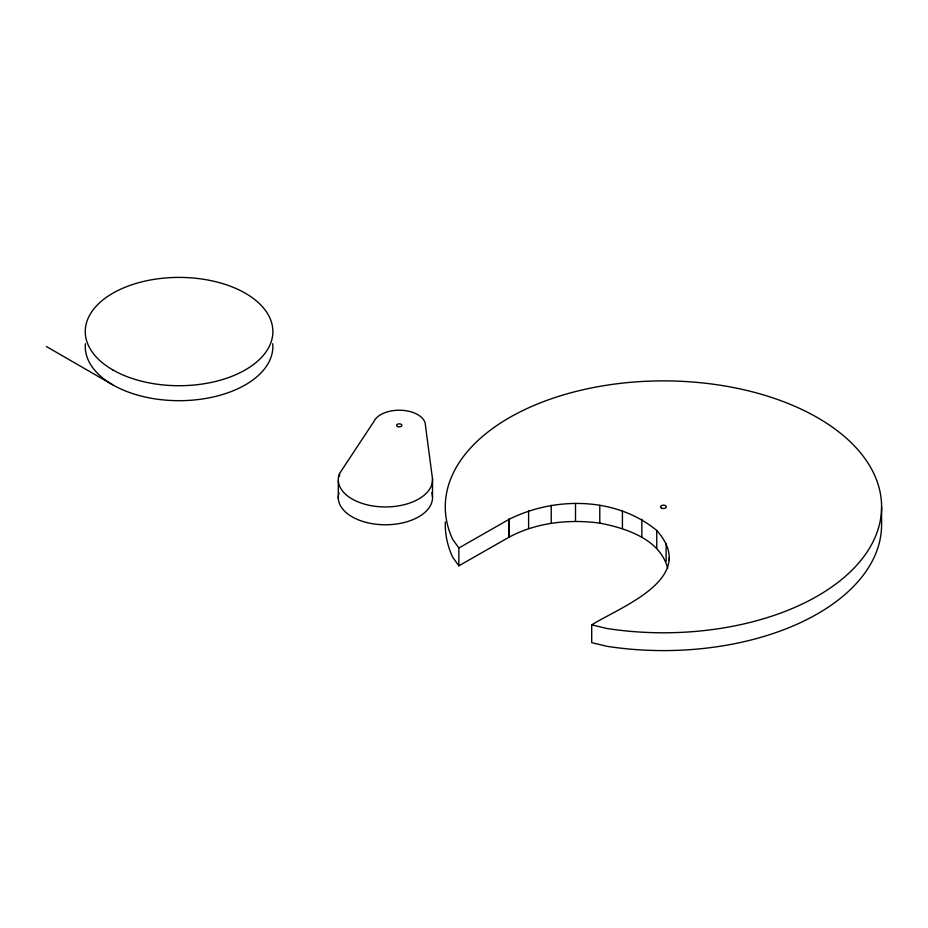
<?xml version="1.0" encoding="UTF-8"?>
<svg xmlns="http://www.w3.org/2000/svg" width="928" height="928" viewBox="0 0 928 928"><rect width="100%" height="100%" fill="white"/><g stroke="black" fill="none" stroke-linecap="round" stroke-linejoin="round"><path stroke-width="1.39" d="M667.719 568.4C660.237 539.214 626.226 528.276 599.79 523.102C569.061 519.042 536.802 522.36 509.182 537.115L458.861 565.813L458.861 547.996L509.182 519.297C554.921 496.306 616.331 496.874 656.757 530.514C699.225 577.877 621.922 606.204 591.704 624.846L591.704 642.652L606.982 646.306A218.161 125.953 0 0 0 881.6 524.645L881.6 506.839M339.532 476.284L339.532 473.535L373.961 421.416A26.181 15.115 0 0 1 402.671 410.35A26.181 15.115 0 0 1 425.43 425.326L432.506 478.894L432.506 496.7A47.119 27.202 0 0 1 381.953 524.691A47.119 27.202 0 0 1 339.033 492.745M591.704 624.846L606.982 628.5A218.161 125.953 0 0 0 880.765 517.812A218.161 125.953 0 0 0 644.426 381.362A218.161 125.953 0 0 0 452.713 539.435L458.861 547.996M46.4 346.527L112.729 384.818M458.861 565.813L452.713 557.241A218.161 125.953 0 0 1 445.336 521.919M431.949 492.478L432.506 496.7M669.32 557.6L669.32 560.338M666.13 543.576L666.13 561.394M656.757 530.514L656.757 548.332M641.851 519.297L641.851 537.115M622.421 510.69L622.421 528.508M599.79 505.284L599.79 523.102M575.511 503.44L575.511 521.258M551.232 505.284L551.232 523.102M528.612 510.69L528.612 528.508M509.182 519.297L509.182 537.115M508.869 519.123L508.869 536.941M338.302 480.611L338.302 498.417M272.739 343.708A93.809 54.16 0 0 1 179.069 400.687A93.809 54.16 0 0 1 85.388 343.708M432.506 478.894A47.119 27.202 0 0 1 380.735 506.816A47.119 27.202 0 0 1 339.532 473.535M112.729 369.854A93.809 54.16 0 0 0 269.677 345.576A93.809 54.16 0 0 0 154.79 279.247A93.809 54.16 0 0 0 112.729 369.854M397.938 426.636A2.622 1.508 0 0 0 401.87 425.326A2.622 1.508 0 0 0 397.938 424.026A2.622 1.508 0 0 0 397.938 426.636M661.652 508.15A2.9 1.67 0 0 0 666.316 507.071A2.9 1.67 0 0 0 662.36 505.284A2.9 1.67 0 0 0 661.652 508.15"/></g></svg>
